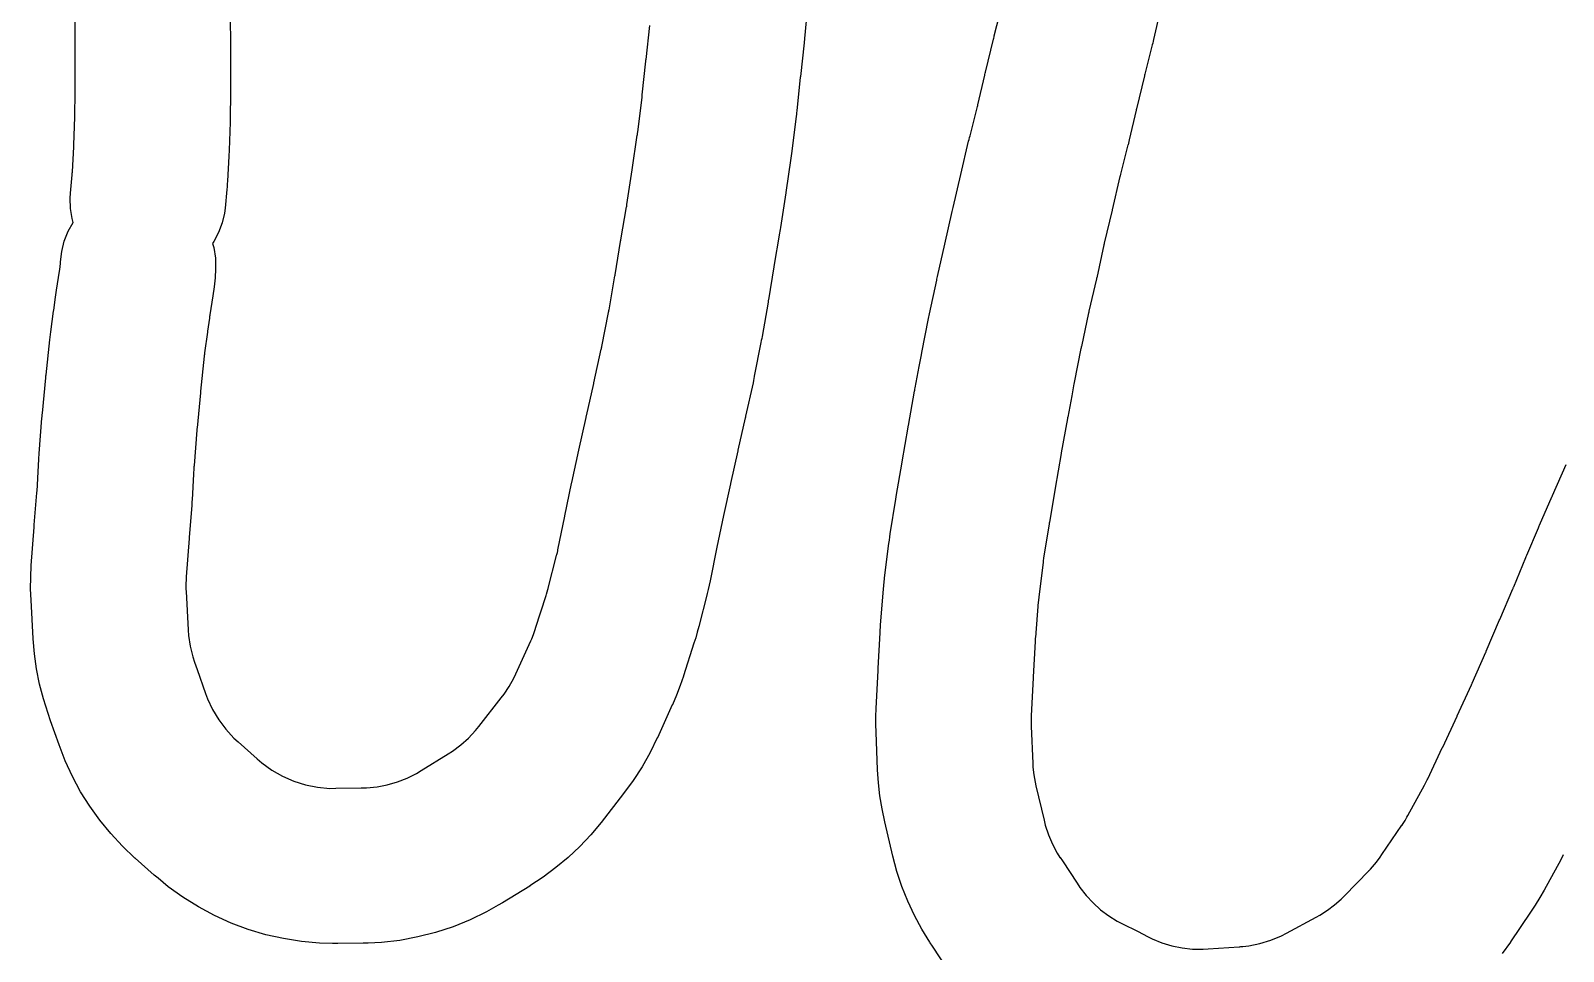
# Model space of a CAD drawing. Header units: inches. Extents: x 0.4 to 11.3, y -7.9 to -0.4.
# Drawn here: x 4.617 to 6.171, y -3.943 to -3.01 of the extents above; entities that cross this region are included whole.
import ezdxf

# ---------------------------------------------------------------- set-up
doc = ezdxf.new("R2010")
doc.units = ezdxf.units.IN
doc.header["$MEASUREMENT"] = 0
doc.layers.add('F.Cu', color=13, linetype='CONTINUOUS', true_color=0xc83434)

msp = doc.modelspace()

# ---------------------------------------------------------------- linework, layer by layer
at = {"layer": 'F.Cu', "linetype": 'CONTINUOUS'}
for p, q in [((5.4053, -2.9819), (5.4019, -3.0177)), ((4.6624, -3.029), (4.6622, -2.9933)), ((4.8196, -2.9922), (4.8199, -3.0279)), ((5.5942, -3.015), (5.6018, -2.9852)), ((5.7625, -2.9894), (5.7557, -3.019)), ((5.2411, -3.039), (5.2449, -3.0048)), ((4.6624, -3.0291), (4.6624, -3.029)), ((4.6624, -3.029), (4.6624, -3.029)), ((4.6624, -3.0293), (4.6624, -3.0291)), ((4.6624, -3.0295), (4.6624, -3.0293)), ((4.6624, -3.0296), (4.6624, -3.0295)), ((4.6624, -3.0637), (4.6624, -3.0296)), ((4.6624, -3.0296), (4.6624, -3.0296)), ((4.6624, -3.0296), (4.6624, -3.0296)), ((4.8199, -3.0279), (4.8199, -3.0279)), ((4.8199, -3.0279), (4.8199, -3.0285)), ((4.8199, -3.0285), (4.8199, -3.0291)), ((4.8199, -3.0291), (4.8199, -3.0297)), ((4.8199, -3.0297), (4.8199, -3.0297)), ((4.8199, -3.0297), (4.8199, -3.0638)), ((5.4014, -3.0223), (5.3976, -3.0565)), ((5.4016, -3.0208), (5.4014, -3.0223)), ((5.4017, -3.0193), (5.4016, -3.0208)), ((5.4019, -3.0178), (5.4017, -3.0193)), ((5.4019, -3.0177), (5.4019, -3.0178)), ((5.4019, -3.0178), (5.4019, -3.0178)), ((5.5852, -3.0521), (5.5934, -3.0185)), ((5.5934, -3.0185), (5.5936, -3.0174)), ((5.5934, -3.0185), (5.5934, -3.0185)), ((5.5936, -3.0174), (5.5939, -3.0162)), ((5.5939, -3.0162), (5.5942, -3.015)), ((5.5942, -3.015), (5.5942, -3.015)), ((5.7544, -3.0242), (5.7468, -3.054)), ((5.7549, -3.0224), (5.7544, -3.0241)), ((5.7544, -3.0241), (5.7544, -3.0242)), ((5.7553, -3.0207), (5.7549, -3.0224)), ((5.7557, -3.019), (5.7553, -3.0207)), ((5.7557, -3.019), (5.7557, -3.019)), ((5.2373, -3.0751), (5.2409, -3.0407)), ((5.2409, -3.0401), (5.241, -3.0396)), ((5.2409, -3.0407), (5.2409, -3.0401)), ((5.2409, -3.0407), (5.2409, -3.0407)), ((5.2409, -3.0407), (5.2409, -3.0407)), ((5.241, -3.0396), (5.2411, -3.0391)), ((5.2411, -3.0391), (5.2411, -3.039)), ((5.2411, -3.039), (5.2411, -3.039)), ((5.3975, -3.057), (5.394, -3.0913)), ((5.3976, -3.0566), (5.3975, -3.0568)), ((5.3975, -3.0568), (5.3975, -3.0569)), ((5.3975, -3.0569), (5.3975, -3.057)), ((5.3975, -3.057), (5.3975, -3.057)), ((5.3976, -3.0565), (5.3976, -3.0565)), ((5.3976, -3.0565), (5.3976, -3.0566)), ((5.5776, -3.0851), (5.5845, -3.0551)), ((5.5845, -3.0551), (5.5847, -3.0542)), ((5.5845, -3.0551), (5.5845, -3.0551)), ((5.5847, -3.0542), (5.585, -3.0531)), ((5.585, -3.0531), (5.5852, -3.0521)), ((5.5852, -3.0521), (5.5852, -3.0521)), ((5.7464, -3.0556), (5.7383, -3.0892)), ((5.7465, -3.0553), (5.7464, -3.0555)), ((5.7464, -3.0555), (5.7464, -3.0555)), ((5.7464, -3.0555), (5.7464, -3.0556)), ((5.7466, -3.0547), (5.7465, -3.0553)), ((5.7467, -3.0542), (5.7466, -3.0547)), ((5.7468, -3.054), (5.7467, -3.0542)), ((5.7468, -3.054), (5.7468, -3.054)), ((4.6621, -3.0959), (4.6623, -3.0728)), ((4.6623, -3.0725), (4.6624, -3.0645)), ((4.6623, -3.0727), (4.6623, -3.0725)), ((4.6623, -3.0728), (4.6623, -3.0727)), ((4.6624, -3.0638), (4.6624, -3.0637)), ((4.6624, -3.0639), (4.6624, -3.0638)), ((4.6624, -3.0641), (4.6624, -3.0639)), ((4.6624, -3.0644), (4.6624, -3.0641)), ((4.6624, -3.0645), (4.6624, -3.0644)), ((4.6624, -3.0645), (4.6624, -3.0645)), ((4.8198, -3.0744), (4.8196, -3.0975)), ((4.8199, -3.0662), (4.8198, -3.0742)), ((4.8198, -3.0742), (4.8198, -3.0743)), ((4.8198, -3.0743), (4.8198, -3.0744)), ((4.8199, -3.0638), (4.8199, -3.0638)), ((4.8199, -3.0638), (4.8199, -3.0646)), ((4.8199, -3.0646), (4.8199, -3.0654)), ((4.8199, -3.0654), (4.8199, -3.0662)), ((4.8199, -3.0662), (4.8199, -3.0662)), ((5.2371, -3.077), (5.2372, -3.0762)), ((5.2372, -3.0762), (5.2373, -3.0755)), ((5.2373, -3.0755), (5.2373, -3.0751)), ((5.2373, -3.0751), (5.2373, -3.0751)), ((5.2327, -3.1128), (5.2371, -3.0774)), ((5.2371, -3.0774), (5.2371, -3.077)), ((5.2371, -3.0774), (5.2371, -3.0774)), ((5.394, -3.0913), (5.3938, -3.0931)), ((5.394, -3.0913), (5.394, -3.0913)), ((5.5696, -3.1164), (5.5772, -3.0868)), ((5.5772, -3.0866), (5.5774, -3.086)), ((5.5772, -3.0868), (5.5772, -3.0866)), ((5.5772, -3.0868), (5.5772, -3.0868)), ((5.5774, -3.086), (5.5775, -3.0854)), ((5.5775, -3.0854), (5.5776, -3.0851)), ((5.5776, -3.0851), (5.5776, -3.0851)), ((5.7379, -3.0906), (5.731, -3.1206)), ((5.738, -3.0903), (5.7379, -3.0905)), ((5.7379, -3.0905), (5.7379, -3.0906)), ((5.7379, -3.0906), (5.7379, -3.0906)), ((5.7381, -3.0899), (5.738, -3.0903)), ((5.7382, -3.0894), (5.7381, -3.0899)), ((5.7383, -3.0892), (5.7382, -3.0894)), ((5.7383, -3.0892), (5.7383, -3.0892)), ((4.6611, -3.1257), (4.662, -3.0976)), ((4.662, -3.0976), (4.6621, -3.0973)), ((4.662, -3.0976), (4.662, -3.0976)), ((4.662, -3.0976), (4.662, -3.0976)), ((4.6621, -3.0962), (4.6621, -3.0959)), ((4.6621, -3.0959), (4.6621, -3.0959)), ((4.6621, -3.0967), (4.6621, -3.0962)), ((4.6621, -3.0973), (4.6621, -3.0967)), ((4.8194, -3.1028), (4.8185, -3.1309)), ((4.8195, -3.101), (4.8194, -3.1028)), ((4.8196, -3.0975), (4.8195, -3.0993)), ((4.8195, -3.0993), (4.8195, -3.101)), ((4.8196, -3.0975), (4.8196, -3.0975)), ((5.3934, -3.0966), (5.389, -3.132)), ((5.3936, -3.0948), (5.3934, -3.0966)), ((5.3934, -3.0966), (5.3934, -3.0966)), ((5.3938, -3.0931), (5.3936, -3.0948)), ((5.2271, -3.1509), (5.2323, -3.116)), ((5.2323, -3.1159), (5.2324, -3.1154)), ((5.2323, -3.116), (5.2323, -3.1159)), ((5.2323, -3.1159), (5.2323, -3.1159)), ((5.2324, -3.1154), (5.2325, -3.1143)), ((5.2325, -3.1143), (5.2326, -3.1133)), ((5.2326, -3.1133), (5.2327, -3.1128)), ((5.2327, -3.1128), (5.2327, -3.1128)), ((5.5604, -3.1557), (5.5682, -3.122)), ((5.5682, -3.122), (5.5687, -3.1201)), ((5.5682, -3.122), (5.5682, -3.122)), ((5.5687, -3.1201), (5.5691, -3.1183)), ((5.5691, -3.1183), (5.5696, -3.1164)), ((5.5696, -3.1164), (5.5696, -3.1164)), ((5.7306, -3.1224), (5.7302, -3.1241)), ((5.731, -3.1207), (5.7306, -3.1224)), ((5.731, -3.1206), (5.731, -3.1207)), ((5.731, -3.1207), (5.731, -3.1207)), ((4.6595, -3.153), (4.661, -3.1278)), ((4.661, -3.1274), (4.6611, -3.1267)), ((4.661, -3.1278), (4.661, -3.1274)), ((4.661, -3.1278), (4.661, -3.1278)), ((4.6611, -3.126), (4.6611, -3.1257)), ((4.6611, -3.1257), (4.6611, -3.1257)), ((4.6611, -3.1267), (4.6611, -3.126)), ((4.8182, -3.1371), (4.8167, -3.1624)), ((4.8183, -3.135), (4.8182, -3.1371)), ((4.8182, -3.1371), (4.8182, -3.1371)), ((4.8184, -3.133), (4.8183, -3.135)), ((4.8185, -3.1309), (4.8184, -3.133)), ((4.8185, -3.1309), (4.8185, -3.1309)), ((4.8185, -3.1309), (4.8185, -3.1309)), ((5.3884, -3.1369), (5.388, -3.1392)), ((5.3887, -3.1345), (5.3884, -3.1369)), ((5.389, -3.132), (5.3887, -3.1345)), ((5.389, -3.132), (5.389, -3.132)), ((5.7297, -3.1257), (5.7222, -3.1554)), ((5.7298, -3.1257), (5.7297, -3.1257)), ((5.7302, -3.1241), (5.7298, -3.1257)), ((4.6594, -3.1545), (4.6595, -3.1535)), ((4.6595, -3.1531), (4.6595, -3.153)), ((4.6595, -3.1535), (4.6595, -3.1531)), ((5.2218, -3.186), (5.227, -3.1509)), ((5.227, -3.1509), (5.227, -3.1509)), ((5.227, -3.1509), (5.2271, -3.1509)), ((5.388, -3.1393), (5.3828, -3.1741)), ((5.388, -3.1392), (5.388, -3.1392)), ((5.388, -3.1392), (5.388, -3.1393)), ((5.388, -3.1393), (5.388, -3.1393)), ((5.388, -3.1393), (5.388, -3.1393)), ((4.6575, -3.1746), (4.6593, -3.1559)), ((4.6593, -3.1554), (4.6594, -3.1545)), ((4.6593, -3.1559), (4.6593, -3.1554)), ((4.6593, -3.1559), (4.6593, -3.1559)), ((4.8163, -3.1681), (4.8161, -3.1709)), ((4.8165, -3.1652), (4.8163, -3.1681)), ((4.8167, -3.1624), (4.8165, -3.1652)), ((4.8167, -3.1624), (4.8167, -3.1624)), ((5.5524, -3.1893), (5.5603, -3.1558)), ((5.5603, -3.1558), (5.5604, -3.1557)), ((5.5604, -3.1557), (5.5604, -3.1557)), ((5.7216, -3.1579), (5.7137, -3.1915)), ((5.7217, -3.1575), (5.7216, -3.1579)), ((5.7216, -3.1579), (5.7216, -3.1579)), ((5.7219, -3.1567), (5.7217, -3.1575)), ((5.7221, -3.1559), (5.7219, -3.1567)), ((5.7222, -3.1555), (5.7221, -3.1559)), ((5.7222, -3.1554), (5.7222, -3.1554)), ((5.7222, -3.1554), (5.7222, -3.1555)), ((4.6572, -3.1798), (4.6575, -3.1746)), ((4.6575, -3.1901), (4.6572, -3.1798)), ((4.8161, -3.1709), (4.8143, -3.1897)), ((4.8161, -3.1709), (4.8161, -3.1709)), ((5.3828, -3.1742), (5.3775, -3.2093)), ((5.3828, -3.1741), (5.3828, -3.1742)), ((5.3828, -3.1742), (5.3828, -3.1742)), ((4.6592, -3.2002), (4.6575, -3.1901)), ((4.6605, -3.2044), (4.6592, -3.2002)), ((4.8136, -3.1948), (4.8113, -3.2048)), ((4.8143, -3.1897), (4.8136, -3.1948)), ((5.2156, -3.2221), (5.2214, -3.1886)), ((5.2214, -3.1886), (5.2215, -3.1882)), ((5.2214, -3.1886), (5.2214, -3.1886)), ((5.2215, -3.1882), (5.2216, -3.1873)), ((5.2216, -3.1873), (5.2217, -3.1864)), ((5.2217, -3.1864), (5.2218, -3.186)), ((5.2218, -3.186), (5.2218, -3.186)), ((5.5442, -3.2262), (5.5516, -3.1931)), ((5.5516, -3.1931), (5.5519, -3.1918)), ((5.5516, -3.1931), (5.5516, -3.1931)), ((5.5519, -3.1918), (5.5522, -3.1905)), ((5.5522, -3.1905), (5.5524, -3.1893)), ((5.5524, -3.1893), (5.5524, -3.1893)), ((5.7136, -3.1919), (5.7057, -3.2254)), ((5.7137, -3.1917), (5.7136, -3.1919)), ((5.7137, -3.1915), (5.7137, -3.1917)), ((4.6513, -3.2233), (4.6553, -3.2133)), ((4.6553, -3.2133), (4.6605, -3.2044)), ((4.8077, -3.2145), (4.8029, -3.2236)), ((4.8113, -3.2048), (4.8077, -3.2145)), ((5.3766, -3.2153), (5.3708, -3.2489)), ((5.3769, -3.2133), (5.3766, -3.2153)), ((5.3766, -3.2153), (5.3766, -3.2153)), ((5.3772, -3.2113), (5.3769, -3.2133)), ((5.3775, -3.2093), (5.3772, -3.2113)), ((5.3775, -3.2093), (5.3775, -3.2093)), ((4.6487, -3.2337), (4.6513, -3.2233)), ((4.8029, -3.2236), (4.8015, -3.2255)), ((4.8015, -3.2255), (4.8028, -3.2298)), ((4.8028, -3.2298), (4.8045, -3.2404)), ((5.2098, -3.2573), (5.2153, -3.2237)), ((5.2153, -3.2236), (5.2154, -3.2231)), ((5.2153, -3.2237), (5.2153, -3.2236)), ((5.2153, -3.2236), (5.2153, -3.2236)), ((5.2154, -3.2231), (5.2155, -3.2227)), ((5.2155, -3.2227), (5.2156, -3.2222)), ((5.2156, -3.2222), (5.2156, -3.2221)), ((5.2156, -3.2222), (5.2156, -3.2222)), ((5.5367, -3.2592), (5.5442, -3.2265)), ((5.5442, -3.2263), (5.5442, -3.2262)), ((5.5442, -3.2264), (5.5442, -3.2263)), ((5.5442, -3.2265), (5.5442, -3.2264)), ((5.5442, -3.2265), (5.5442, -3.2265)), ((5.5442, -3.2265), (5.5442, -3.2265)), ((5.7053, -3.2271), (5.698, -3.2603)), ((5.7054, -3.2268), (5.7053, -3.2271)), ((5.7053, -3.2271), (5.7053, -3.2271)), ((5.7053, -3.2271), (5.7053, -3.2271)), ((5.7055, -3.2263), (5.7054, -3.2268)), ((5.7057, -3.2257), (5.7055, -3.2263)), ((5.7057, -3.2254), (5.7057, -3.2254)), ((5.7057, -3.2254), (5.7057, -3.2255)), ((5.7057, -3.2255), (5.7057, -3.2257)), ((4.6472, -3.249), (4.6474, -3.2459)), ((4.6474, -3.2459), (4.6475, -3.2444)), ((4.6475, -3.2444), (4.6487, -3.2337)), ((4.8045, -3.2404), (4.8048, -3.2512)), ((4.6434, -3.273), (4.6465, -3.2537)), ((4.6465, -3.2536), (4.6468, -3.2521)), ((4.6465, -3.2537), (4.6465, -3.2536)), ((4.6465, -3.2536), (4.6465, -3.2536)), ((4.6468, -3.2521), (4.6472, -3.249)), ((4.8042, -3.2604), (4.8033, -3.2696)), ((4.8048, -3.2512), (4.8042, -3.2604)), ((5.2036, -3.2929), (5.2096, -3.2584)), ((5.2096, -3.2583), (5.2097, -3.2582)), ((5.2096, -3.2584), (5.2096, -3.2583)), ((5.2097, -3.2578), (5.2098, -3.2575)), ((5.2097, -3.2582), (5.2097, -3.2578)), ((5.2098, -3.2575), (5.2098, -3.2573)), ((5.2098, -3.2573), (5.2098, -3.2573)), ((5.3707, -3.2493), (5.3652, -3.2828)), ((5.3708, -3.249), (5.3707, -3.2492)), ((5.3707, -3.2492), (5.3707, -3.2493)), ((5.3707, -3.2493), (5.3707, -3.2493)), ((5.3708, -3.2489), (5.3708, -3.2489)), ((5.3708, -3.2489), (5.3708, -3.249)), ((5.5285, -3.2971), (5.5359, -3.2629)), ((5.5359, -3.2629), (5.5361, -3.2617)), ((5.5359, -3.2629), (5.5359, -3.2629)), ((5.5361, -3.2617), (5.5364, -3.2604)), ((5.5364, -3.2604), (5.5367, -3.2592)), ((5.5367, -3.2592), (5.5367, -3.2592)), ((5.6977, -3.2616), (5.6902, -3.2943)), ((5.6978, -3.2613), (5.6977, -3.2616)), ((5.6977, -3.2616), (5.6977, -3.2616)), ((5.6979, -3.2609), (5.6978, -3.2613)), ((5.698, -3.2605), (5.6979, -3.2609)), ((5.698, -3.2603), (5.698, -3.2604)), ((5.698, -3.2604), (5.698, -3.2605)), ((4.6424, -3.28), (4.6427, -3.2777)), ((4.6427, -3.2777), (4.6431, -3.2753)), ((4.6431, -3.2753), (4.6434, -3.273)), ((4.6434, -3.273), (4.6434, -3.273)), ((4.8033, -3.2696), (4.802, -3.2786)), ((4.802, -3.2786), (4.802, -3.2787)), ((4.6404, -3.2942), (4.6405, -3.2941)), ((4.6404, -3.2942), (4.6404, -3.2942)), ((4.6405, -3.294), (4.6406, -3.2933)), ((4.6405, -3.2941), (4.6405, -3.294)), ((4.6405, -3.2941), (4.6405, -3.2941)), ((4.6405, -3.2941), (4.6405, -3.2941)), ((4.6406, -3.2933), (4.6424, -3.2801)), ((4.6406, -3.2933), (4.6406, -3.2933)), ((4.6424, -3.2801), (4.6424, -3.28)), ((4.6424, -3.28), (4.6424, -3.28)), ((4.6424, -3.2801), (4.6424, -3.2801)), ((4.6424, -3.2801), (4.6424, -3.2801)), ((4.802, -3.2787), (4.7989, -3.2981)), ((5.2034, -3.2944), (5.2035, -3.2934)), ((5.2035, -3.2934), (5.2036, -3.293)), ((5.2036, -3.293), (5.2036, -3.2929)), ((5.2036, -3.293), (5.2036, -3.293)), ((5.3648, -3.2853), (5.3588, -3.3198)), ((5.3649, -3.2845), (5.3648, -3.2853)), ((5.3648, -3.2853), (5.3648, -3.2853)), ((5.3651, -3.2836), (5.3649, -3.2845)), ((5.3652, -3.2828), (5.3651, -3.2836)), ((5.3652, -3.2828), (5.3652, -3.2828)), ((4.6376, -3.3151), (4.6404, -3.2943)), ((4.6404, -3.2943), (4.6404, -3.2942)), ((4.6404, -3.2943), (4.6404, -3.2943)), ((4.6404, -3.2943), (4.6404, -3.2943)), ((4.7984, -3.3013), (4.7966, -3.3146)), ((4.7985, -3.3007), (4.7984, -3.3012)), ((4.7984, -3.3012), (4.7984, -3.3012)), ((4.7984, -3.3012), (4.7984, -3.3013)), ((4.7986, -3.2997), (4.7985, -3.3007)), ((4.7988, -3.2987), (4.7986, -3.2997)), ((4.7989, -3.2981), (4.7988, -3.2987)), ((4.7989, -3.2981), (4.7989, -3.2981)), ((4.7989, -3.2981), (4.7989, -3.2981)), ((5.1964, -3.33), (5.2031, -3.2957)), ((5.2031, -3.2957), (5.2032, -3.2953)), ((5.2031, -3.2957), (5.2031, -3.2957)), ((5.2032, -3.2953), (5.2034, -3.2944)), ((5.5208, -3.3361), (5.5276, -3.3016)), ((5.5276, -3.3016), (5.5279, -3.3001)), ((5.5276, -3.3016), (5.5276, -3.3016)), ((5.5279, -3.3001), (5.5282, -3.2986)), ((5.5282, -3.2986), (5.5285, -3.2971)), ((5.5285, -3.2971), (5.5285, -3.2971)), ((5.6898, -3.296), (5.6825, -3.3302)), ((5.6899, -3.2957), (5.6898, -3.296)), ((5.6898, -3.296), (5.6898, -3.296)), ((5.69, -3.2952), (5.6899, -3.2957)), ((5.6901, -3.2947), (5.69, -3.2952)), ((5.6902, -3.2944), (5.6901, -3.2947)), ((5.6902, -3.2943), (5.6902, -3.2944)), ((5.6902, -3.2944), (5.6902, -3.2944)), ((4.6328, -3.3588), (4.6366, -3.3233)), ((4.6366, -3.3232), (4.6369, -3.3206)), ((4.6366, -3.3233), (4.6366, -3.3232)), ((4.6369, -3.3206), (4.6372, -3.3178)), ((4.6372, -3.3178), (4.6376, -3.3151)), ((4.6376, -3.3151), (4.6376, -3.3151)), ((4.7965, -3.3156), (4.7936, -3.3364)), ((4.7966, -3.3146), (4.7965, -3.3153)), ((4.7965, -3.3153), (4.7965, -3.3153)), ((4.7965, -3.3153), (4.7965, -3.3154)), ((4.7965, -3.3154), (4.7965, -3.3155)), ((4.7965, -3.3155), (4.7965, -3.3156)), ((4.7965, -3.3156), (4.7965, -3.3156)), ((4.7966, -3.3146), (4.7966, -3.3146)), ((4.7966, -3.3146), (4.7966, -3.3146)), ((5.358, -3.324), (5.3576, -3.3261)), ((5.3584, -3.3219), (5.358, -3.324)), ((5.3588, -3.3198), (5.3584, -3.3219)), ((5.3588, -3.3198), (5.3588, -3.3198)), ((4.7932, -3.3399), (4.7894, -3.3755)), ((4.7933, -3.3393), (4.7932, -3.3399)), ((4.7932, -3.3399), (4.7932, -3.3399)), ((4.7932, -3.3399), (4.7932, -3.3399)), ((4.7934, -3.3381), (4.7933, -3.3393)), ((4.7936, -3.3369), (4.7934, -3.3381)), ((4.7936, -3.3364), (4.7936, -3.3364)), ((4.7936, -3.3364), (4.7936, -3.3369)), ((5.1883, -3.3668), (5.1958, -3.3329)), ((5.1958, -3.3328), (5.1959, -3.3324)), ((5.1958, -3.3329), (5.1958, -3.3328)), ((5.1959, -3.3324), (5.1961, -3.3315)), ((5.1961, -3.3315), (5.1963, -3.3305)), ((5.1963, -3.3305), (5.1964, -3.3301)), ((5.1964, -3.3301), (5.1964, -3.33)), ((5.1964, -3.33), (5.1964, -3.33)), ((5.3576, -3.3261), (5.3509, -3.3603)), ((5.3576, -3.3261), (5.3576, -3.3261)), ((5.518, -3.3504), (5.5203, -3.3384)), ((5.5203, -3.3384), (5.5203, -3.3384)), ((5.5203, -3.3384), (5.5204, -3.3384)), ((5.5204, -3.3384), (5.5205, -3.3374)), ((5.5205, -3.3374), (5.5206, -3.337)), ((5.5205, -3.3374), (5.5205, -3.3374)), ((5.5206, -3.337), (5.5207, -3.3365)), ((5.5207, -3.3365), (5.5208, -3.3361)), ((5.5208, -3.3361), (5.5208, -3.3361)), ((5.5208, -3.3361), (5.5208, -3.3361)), ((5.6821, -3.3321), (5.6753, -3.3666)), ((5.6822, -3.3318), (5.6821, -3.3321)), ((5.6821, -3.3321), (5.6821, -3.3321)), ((5.6823, -3.3312), (5.6822, -3.3318)), ((5.6824, -3.3305), (5.6823, -3.3312)), ((5.6825, -3.3302), (5.6824, -3.3305)), ((5.6825, -3.3302), (5.6825, -3.3302)), ((5.5139, -3.372), (5.518, -3.3504)), ((4.6291, -3.3977), (4.6325, -3.362)), ((4.6325, -3.362), (4.6326, -3.361)), ((4.6325, -3.362), (4.6325, -3.362)), ((4.6326, -3.361), (4.6327, -3.3599)), ((4.6327, -3.3599), (4.6328, -3.3589)), ((4.6328, -3.3589), (4.6328, -3.3588)), ((5.1806, -3.4005), (5.1881, -3.3676)), ((5.1881, -3.3675), (5.1882, -3.3674)), ((5.1881, -3.3676), (5.1881, -3.3675)), ((5.1881, -3.3676), (5.1881, -3.3676)), ((5.1881, -3.3676), (5.1881, -3.3676)), ((5.1882, -3.367), (5.1883, -3.3669)), ((5.1882, -3.3671), (5.1882, -3.367)), ((5.1882, -3.3673), (5.1882, -3.3671)), ((5.1882, -3.3674), (5.1882, -3.3673)), ((5.1882, -3.3673), (5.1882, -3.3673)), ((5.1882, -3.3673), (5.1882, -3.3673)), ((5.1882, -3.3673), (5.1882, -3.3673)), ((5.1883, -3.3669), (5.1883, -3.3668)), ((5.1883, -3.3669), (5.1883, -3.3669)), ((5.3496, -3.3668), (5.3421, -3.4007)), ((5.35, -3.3647), (5.3496, -3.3668)), ((5.3496, -3.3668), (5.3496, -3.3668)), ((5.3505, -3.3625), (5.35, -3.3647)), ((5.3509, -3.3604), (5.3505, -3.3625)), ((5.3509, -3.3603), (5.3509, -3.3603)), ((5.3509, -3.3603), (5.3509, -3.3603)), ((5.3509, -3.3603), (5.3509, -3.3604)), ((5.3509, -3.3604), (5.3509, -3.3604)), ((5.675, -3.368), (5.6727, -3.38)), ((5.6752, -3.3671), (5.675, -3.368)), ((5.6753, -3.3666), (5.6752, -3.3668)), ((5.6752, -3.3668), (5.6752, -3.3669)), ((5.6752, -3.3669), (5.6752, -3.367)), ((5.6752, -3.367), (5.6752, -3.367)), ((5.6752, -3.367), (5.6752, -3.3671)), ((5.6753, -3.3666), (5.6753, -3.3666)), ((5.6753, -3.3666), (5.6753, -3.3666)), ((4.7893, -3.3769), (4.7859, -3.4126)), ((4.7894, -3.3757), (4.7893, -3.3762)), ((4.7893, -3.3762), (4.7893, -3.3766)), ((4.7893, -3.3766), (4.7893, -3.3769)), ((4.7893, -3.3769), (4.7893, -3.3769)), ((4.7893, -3.3769), (4.7893, -3.3769)), ((4.7894, -3.3755), (4.7894, -3.3755)), ((4.7894, -3.3755), (4.7894, -3.3757)), ((5.5071, -3.4102), (5.5133, -3.3755)), ((5.5133, -3.3755), (5.5135, -3.3743)), ((5.5133, -3.3755), (5.5133, -3.3755)), ((5.5135, -3.3743), (5.5137, -3.3732)), ((5.5137, -3.3732), (5.5139, -3.3721)), ((5.5139, -3.3721), (5.5139, -3.372)), ((5.6727, -3.38), (5.6686, -3.4016)), ((5.6727, -3.38), (5.6727, -3.38)), ((5.6727, -3.38), (5.6727, -3.38)), ((4.6259, -3.4384), (4.6287, -3.4026)), ((4.6287, -3.4026), (4.6288, -3.401)), ((4.6287, -3.4026), (4.6287, -3.4026)), ((4.6288, -3.401), (4.629, -3.3993)), ((4.629, -3.3993), (4.6291, -3.3977)), ((4.6291, -3.3977), (4.6291, -3.3977)), ((5.173, -3.4353), (5.1803, -3.4021)), ((5.1803, -3.4021), (5.1804, -3.4015)), ((5.1803, -3.4021), (5.1803, -3.4021)), ((5.1803, -3.4021), (5.1803, -3.4021)), ((5.1804, -3.4015), (5.1805, -3.401)), ((5.1805, -3.401), (5.1806, -3.4005)), ((5.1806, -3.4005), (5.1806, -3.4005)), ((5.1806, -3.4005), (5.1806, -3.4005)), ((5.3417, -3.4024), (5.3342, -3.4353)), ((5.3418, -3.402), (5.3417, -3.4022)), ((5.3417, -3.4022), (5.3417, -3.4024)), ((5.3417, -3.4024), (5.3417, -3.4024)), ((5.3419, -3.4014), (5.3418, -3.4018)), ((5.3418, -3.4018), (5.3418, -3.4018)), ((5.3418, -3.4018), (5.3418, -3.402)), ((5.342, -3.4011), (5.3419, -3.4014)), ((5.3421, -3.4007), (5.342, -3.4011)), ((5.3421, -3.4007), (5.3421, -3.4007)), ((5.6684, -3.4024), (5.6683, -3.403)), ((5.6683, -3.403), (5.6683, -3.4032)), ((5.6685, -3.4019), (5.6684, -3.4024)), ((5.6686, -3.4017), (5.6685, -3.4019)), ((5.6686, -3.4016), (5.6686, -3.4017)), ((5.6686, -3.4017), (5.6686, -3.4017)), ((4.7857, -3.4149), (4.7829, -3.4506)), ((4.7858, -3.4137), (4.7857, -3.4144)), ((4.7857, -3.4144), (4.7857, -3.4148)), ((4.7857, -3.4148), (4.7857, -3.4148)), ((4.7857, -3.4148), (4.7857, -3.4149)), ((4.7859, -3.413), (4.7858, -3.4137)), ((4.7859, -3.4126), (4.7859, -3.4126)), ((4.7859, -3.4126), (4.7859, -3.4126)), ((4.7859, -3.4126), (4.7859, -3.413)), ((5.5007, -3.447), (5.5068, -3.4118)), ((5.5068, -3.4118), (5.5069, -3.4113)), ((5.5068, -3.4118), (5.5068, -3.4118)), ((5.5069, -3.4113), (5.507, -3.4107)), ((5.507, -3.4107), (5.5071, -3.4102)), ((5.5071, -3.4102), (5.5071, -3.4102)), ((5.6683, -3.4032), (5.6621, -3.4379)), ((5.6683, -3.4032), (5.6683, -3.4032)), ((4.6251, -3.4506), (4.6255, -3.4444)), ((4.6255, -3.4444), (4.6256, -3.4424)), ((4.6255, -3.4444), (4.6255, -3.4444)), ((4.6256, -3.4424), (4.6258, -3.4404)), ((4.6258, -3.4404), (4.6259, -3.4384)), ((4.6259, -3.4384), (4.6259, -3.4384)), ((5.1658, -3.468), (5.173, -3.4353)), ((5.3341, -3.4358), (5.3268, -3.4691)), ((5.3342, -3.4356), (5.3341, -3.4357)), ((5.3341, -3.4357), (5.3341, -3.4358)), ((5.3341, -3.4358), (5.3341, -3.4358)), ((5.3342, -3.4353), (5.3342, -3.4353)), ((5.3342, -3.4353), (5.3342, -3.4354)), ((5.3342, -3.4354), (5.3342, -3.4356)), ((5.4948, -3.482), (5.5007, -3.4472)), ((5.5007, -3.4471), (5.5007, -3.447)), ((5.5007, -3.4472), (5.5007, -3.4471)), ((5.662, -3.4386), (5.6559, -3.4737)), ((5.6621, -3.438), (5.662, -3.4382)), ((5.662, -3.4382), (5.662, -3.4385)), ((5.662, -3.4385), (5.662, -3.4386)), ((5.662, -3.4386), (5.662, -3.4386)), ((5.6621, -3.4379), (5.6621, -3.4379)), ((5.6621, -3.4379), (5.6621, -3.4379)), ((5.6621, -3.4379), (5.6621, -3.438)), ((4.6237, -3.4766), (4.6251, -3.4506)), ((4.7824, -3.4595), (4.7809, -3.4855)), ((4.7827, -3.4534), (4.7824, -3.4595)), ((4.7824, -3.4595), (4.7824, -3.4595)), ((4.7824, -3.4595), (4.7824, -3.4595)), ((4.7828, -3.4529), (4.7827, -3.4533)), ((4.7827, -3.4533), (4.7827, -3.4533)), ((4.7827, -3.4533), (4.7827, -3.4534)), ((4.7829, -3.4511), (4.7828, -3.452)), ((4.7828, -3.452), (4.7828, -3.4529)), ((4.7829, -3.4506), (4.7829, -3.4506)), ((4.7829, -3.4506), (4.7829, -3.4507)), ((4.7829, -3.4507), (4.7829, -3.4511)), ((6.1601, -3.4812), (6.1739, -3.4497)), ((4.6209, -3.511), (4.6235, -3.4783)), ((4.6235, -3.4783), (4.6236, -3.478)), ((4.6235, -3.4783), (4.6235, -3.4783)), ((4.6236, -3.4774), (4.6237, -3.4768)), ((4.6236, -3.478), (4.6236, -3.4774)), ((4.6237, -3.4768), (4.6237, -3.4766)), ((4.6237, -3.4766), (4.6237, -3.4766)), ((5.1588, -3.5018), (5.1655, -3.4691)), ((5.1655, -3.4691), (5.1657, -3.4685)), ((5.1657, -3.4685), (5.1658, -3.468)), ((5.3268, -3.4693), (5.3196, -3.5015)), ((5.3268, -3.4691), (5.3268, -3.4692)), ((5.3268, -3.4692), (5.3268, -3.4693)), ((5.6559, -3.4737), (5.65, -3.5084)), ((4.7805, -3.491), (4.7779, -3.5236)), ((4.7807, -3.4891), (4.7805, -3.4909)), ((4.7805, -3.4909), (4.7805, -3.4909)), ((4.7805, -3.4909), (4.7805, -3.491)), ((4.7808, -3.4873), (4.7807, -3.4891)), ((4.7809, -3.4855), (4.7808, -3.4873)), ((4.7809, -3.4855), (4.7809, -3.4855)), ((4.7809, -3.4855), (4.7809, -3.4855)), ((5.4887, -3.52), (5.4943, -3.485)), ((5.4943, -3.485), (5.4944, -3.484)), ((5.4943, -3.485), (5.4943, -3.485)), ((5.4944, -3.484), (5.4946, -3.483)), ((5.4946, -3.483), (5.4948, -3.482)), ((5.4948, -3.482), (5.4948, -3.482)), ((6.147, -3.5111), (6.1599, -3.4818)), ((6.1599, -3.4817), (6.16, -3.4815)), ((6.1599, -3.4818), (6.1599, -3.4817)), ((6.1599, -3.4818), (6.1599, -3.4818)), ((6.1599, -3.4818), (6.1599, -3.4818)), ((6.16, -3.4815), (6.1601, -3.4813)), ((6.1601, -3.4813), (6.1601, -3.4812)), ((6.1601, -3.4812), (6.1601, -3.4812)), ((4.6208, -3.5125), (4.6209, -3.5117)), ((4.6209, -3.5117), (4.6209, -3.511)), ((4.6209, -3.511), (4.6209, -3.511)), ((5.1518, -3.5361), (5.1587, -3.502)), ((5.1587, -3.502), (5.1588, -3.5019)), ((5.1588, -3.5019), (5.1588, -3.5018)), ((5.3196, -3.5015), (5.313, -3.5335)), ((5.6498, -3.5097), (5.6442, -3.5447)), ((5.6499, -3.509), (5.6498, -3.5095)), ((5.6498, -3.5095), (5.6498, -3.5097)), ((5.6498, -3.5097), (5.6498, -3.5097)), ((5.6498, -3.5097), (5.6498, -3.5097)), ((5.65, -3.5086), (5.6499, -3.509)), ((5.65, -3.5084), (5.65, -3.5084)), ((5.65, -3.5084), (5.65, -3.5086)), ((6.1466, -3.512), (6.147, -3.5111)), ((6.147, -3.5111), (6.147, -3.5111)), ((6.147, -3.5111), (6.147, -3.5111)), ((4.6179, -3.5521), (4.6207, -3.5133)), ((4.6207, -3.5133), (4.6208, -3.5125)), ((4.6207, -3.5133), (4.6207, -3.5133)), ((4.7778, -3.5247), (4.775, -3.5635)), ((4.7779, -3.5239), (4.7778, -3.5242)), ((4.7778, -3.5242), (4.7778, -3.5245)), ((4.7778, -3.5245), (4.7778, -3.5247)), ((4.7778, -3.5247), (4.7778, -3.5247)), ((4.7778, -3.5247), (4.7778, -3.5247)), ((4.7779, -3.5236), (4.7779, -3.5237)), ((4.7779, -3.5237), (4.7779, -3.5237)), ((4.7779, -3.5237), (4.7779, -3.5239)), ((5.4873, -3.5297), (5.4878, -3.5265)), ((5.4878, -3.5265), (5.4882, -3.5232)), ((5.4882, -3.5232), (5.4887, -3.52)), ((5.4887, -3.52), (5.4887, -3.52)), ((5.4887, -3.52), (5.4887, -3.52)), ((6.134, -3.5415), (6.1458, -3.5139)), ((6.1458, -3.5139), (6.1462, -3.5129)), ((6.1458, -3.5139), (6.1458, -3.5139)), ((6.1458, -3.5139), (6.1458, -3.5139)), ((6.1462, -3.5129), (6.1466, -3.512)), ((5.142, -3.5752), (5.1505, -3.5418)), ((5.1505, -3.5417), (5.1507, -3.5408)), ((5.1505, -3.5418), (5.1505, -3.5417)), ((5.1505, -3.5417), (5.1505, -3.5417)), ((5.1507, -3.5408), (5.1512, -3.5389)), ((5.1512, -3.5389), (5.1516, -3.5371)), ((5.1516, -3.5371), (5.1518, -3.5361)), ((5.1518, -3.5361), (5.1518, -3.5361)), ((5.313, -3.5335), (5.3061, -3.5676)), ((5.483, -3.5647), (5.4873, -3.5298)), ((5.4873, -3.5298), (5.4873, -3.5297)), ((5.4873, -3.5297), (5.4873, -3.5297)), ((5.4873, -3.5298), (5.4873, -3.5298)), ((5.4873, -3.5298), (5.4873, -3.5298)), ((6.1333, -3.5431), (6.1337, -3.5423)), ((6.1337, -3.5423), (6.134, -3.5415)), ((6.134, -3.5415), (6.134, -3.5415)), ((6.134, -3.5415), (6.134, -3.5415)), ((4.6173, -3.5639), (4.6179, -3.5521)), ((4.6179, -3.5521), (4.6179, -3.5521)), ((4.6179, -3.5521), (4.6179, -3.5521)), ((5.6437, -3.5489), (5.6394, -3.5839)), ((5.6439, -3.5468), (5.6437, -3.5482)), ((5.6437, -3.5482), (5.6437, -3.5489)), ((5.6437, -3.5489), (5.6437, -3.5489)), ((5.6437, -3.5489), (5.6437, -3.5489)), ((5.6441, -3.5454), (5.6439, -3.5468)), ((5.6442, -3.5447), (5.6441, -3.5454)), ((5.6442, -3.5447), (5.6442, -3.5447)), ((6.1208, -3.5737), (6.133, -3.544)), ((6.133, -3.5439), (6.1333, -3.5431)), ((6.133, -3.544), (6.133, -3.5439)), ((6.133, -3.544), (6.133, -3.544)), ((4.6172, -3.5756), (4.6173, -3.5639)), ((4.7748, -3.566), (4.7747, -3.571)), ((4.7747, -3.571), (4.7747, -3.576)), ((4.775, -3.5635), (4.7748, -3.566)), ((4.775, -3.5635), (4.775, -3.5635)), ((5.3052, -3.572), (5.3042, -3.5763)), ((5.3061, -3.5676), (5.3052, -3.572)), ((5.3061, -3.5676), (5.3061, -3.5676)), ((5.4819, -3.5762), (5.4822, -3.5723)), ((5.4822, -3.5723), (5.4826, -3.5685)), ((5.4826, -3.5685), (5.4829, -3.5657)), ((5.4829, -3.5656), (5.483, -3.5648)), ((5.4829, -3.5657), (5.4829, -3.5656)), ((5.4829, -3.5656), (5.4829, -3.5656)), ((5.4829, -3.5657), (5.4829, -3.5657)), ((5.483, -3.5648), (5.483, -3.5647)), ((6.1206, -3.5741), (6.1208, -3.5738)), ((6.1208, -3.5738), (6.1208, -3.5737)), ((6.1208, -3.5738), (6.1208, -3.5738)), ((4.6176, -3.5873), (4.6172, -3.5756)), ((4.6198, -3.6261), (4.6176, -3.5873)), ((4.6176, -3.5873), (4.6176, -3.5873)), ((4.7747, -3.576), (4.7749, -3.5785)), ((4.7749, -3.5785), (4.7749, -3.5786)), ((4.7749, -3.5786), (4.777, -3.6174)), ((5.1291, -3.6157), (5.1399, -3.5825)), ((5.1399, -3.5825), (5.1403, -3.5813)), ((5.1399, -3.5825), (5.1399, -3.5825)), ((5.1403, -3.5813), (5.141, -3.5789)), ((5.141, -3.5789), (5.1417, -3.5765)), ((5.1417, -3.5765), (5.142, -3.5753)), ((5.142, -3.5753), (5.142, -3.5752)), ((5.142, -3.5752), (5.142, -3.5752)), ((5.3031, -3.5807), (5.2946, -3.614)), ((5.3042, -3.5763), (5.3031, -3.5806)), ((5.3031, -3.5806), (5.3031, -3.5806)), ((5.3031, -3.5806), (5.3031, -3.5807)), ((5.3031, -3.5807), (5.3031, -3.5807)), ((5.3031, -3.5807), (5.3031, -3.5807)), ((5.4789, -3.6122), (5.4819, -3.5762)), ((5.4819, -3.5762), (5.4819, -3.5762)), ((5.6388, -3.589), (5.6359, -3.625)), ((5.6389, -3.5882), (5.6388, -3.589)), ((5.6388, -3.589), (5.6388, -3.589)), ((5.6391, -3.5865), (5.6389, -3.5882)), ((5.6392, -3.5849), (5.6391, -3.5865)), ((5.6393, -3.5841), (5.6392, -3.5849)), ((5.6394, -3.5839), (5.6393, -3.584)), ((5.6393, -3.584), (5.6393, -3.5841)), ((6.1066, -3.6068), (6.1199, -3.5757)), ((6.1199, -3.5757), (6.1199, -3.5757)), ((6.1199, -3.5757), (6.12, -3.5757)), ((6.12, -3.5757), (6.1201, -3.5754)), ((6.1201, -3.5754), (6.1204, -3.5747)), ((6.1204, -3.5747), (6.1206, -3.5741)), ((4.777, -3.6174), (4.777, -3.6174)), ((4.777, -3.6174), (4.777, -3.6175)), ((4.777, -3.6175), (4.7774, -3.623)), ((5.1269, -3.6222), (5.1284, -3.6179)), ((5.1284, -3.6179), (5.1291, -3.6158)), ((5.1291, -3.6158), (5.1291, -3.6157)), ((5.1291, -3.6158), (5.1291, -3.6158)), ((5.2931, -3.6196), (5.2915, -3.6253)), ((5.2946, -3.6141), (5.2931, -3.6196)), ((5.2946, -3.614), (5.2946, -3.614)), ((5.2946, -3.614), (5.2946, -3.614)), ((5.2946, -3.614), (5.2946, -3.614)), ((5.2946, -3.614), (5.2946, -3.6141)), ((5.4764, -3.6562), (5.4784, -3.6203)), ((5.4784, -3.6195), (5.4786, -3.6173)), ((5.4784, -3.6196), (5.4784, -3.6195)), ((5.4784, -3.62), (5.4784, -3.6196)), ((5.4784, -3.6202), (5.4784, -3.62)), ((5.4784, -3.6203), (5.4784, -3.6202)), ((5.4786, -3.6173), (5.4787, -3.6148)), ((5.4787, -3.6148), (5.4789, -3.6122)), ((5.4789, -3.6122), (5.4789, -3.6122)), ((6.093, -3.6388), (6.1064, -3.6073)), ((6.1064, -3.6073), (6.1065, -3.6071)), ((6.1064, -3.6073), (6.1064, -3.6073)), ((6.1064, -3.6073), (6.1064, -3.6073)), ((6.1065, -3.607), (6.1066, -3.6068)), ((6.1065, -3.6071), (6.1065, -3.607)), ((6.1066, -3.6068), (6.1066, -3.6068)), ((6.1066, -3.6068), (6.1066, -3.6068)), ((4.6198, -3.6265), (4.6198, -3.6261)), ((4.6211, -3.6416), (4.6198, -3.6265)), ((4.7774, -3.623), (4.779, -3.634)), ((4.779, -3.634), (4.7817, -3.6448)), ((5.1091, -3.662), (5.1243, -3.6284)), ((5.1243, -3.6284), (5.1252, -3.6263)), ((5.1243, -3.6284), (5.1243, -3.6284)), ((5.1243, -3.6284), (5.1243, -3.6284)), ((5.1252, -3.6263), (5.1269, -3.6222)), ((5.2897, -3.6308), (5.279, -3.664)), ((5.2897, -3.6308), (5.2897, -3.6308)), ((5.2915, -3.6253), (5.2897, -3.6308)), ((5.6356, -3.6291), (5.6336, -3.665)), ((5.6357, -3.6283), (5.6356, -3.6284)), ((5.6356, -3.6284), (5.6356, -3.6286)), ((5.6356, -3.6286), (5.6356, -3.629)), ((5.6356, -3.629), (5.6356, -3.6291)), ((5.6356, -3.6291), (5.6356, -3.6291)), ((5.6358, -3.6267), (5.6357, -3.6278)), ((5.6357, -3.6278), (5.6357, -3.6283)), ((5.6359, -3.625), (5.6358, -3.6256)), ((5.6358, -3.6256), (5.6358, -3.6267)), ((5.6359, -3.625), (5.6359, -3.625)), ((4.6233, -3.657), (4.6211, -3.6416)), ((4.7817, -3.6448), (4.7835, -3.6501)), ((4.7835, -3.6501), (4.7835, -3.6501)), ((4.7835, -3.6501), (4.7861, -3.6574)), ((6.0788, -3.6713), (6.0926, -3.6398)), ((6.0926, -3.6398), (6.0927, -3.6396)), ((6.0926, -3.6398), (6.0926, -3.6398)), ((6.0927, -3.6396), (6.0928, -3.6393)), ((6.0928, -3.6393), (6.093, -3.6389)), ((6.093, -3.6389), (6.093, -3.6388)), ((4.6263, -3.6723), (4.6233, -3.657)), ((4.7861, -3.6574), (4.7861, -3.6574)), ((4.7861, -3.6574), (4.7946, -3.6817)), ((5.1025, -3.6746), (5.1071, -3.6663)), ((5.1071, -3.6663), (5.1091, -3.662)), ((5.1091, -3.662), (5.1091, -3.662)), ((5.279, -3.6642), (5.2756, -3.6739)), ((5.279, -3.664), (5.279, -3.664)), ((5.279, -3.664), (5.279, -3.664)), ((5.279, -3.664), (5.279, -3.6641)), ((5.279, -3.6641), (5.279, -3.6642)), ((5.4744, -3.697), (5.4763, -3.6586)), ((5.4763, -3.657), (5.4764, -3.6562)), ((5.4763, -3.6578), (5.4763, -3.657)), ((5.4763, -3.6585), (5.4763, -3.6578)), ((5.4763, -3.6586), (5.4763, -3.6585)), ((5.4763, -3.6586), (5.4763, -3.6586)), ((5.4764, -3.6562), (5.4764, -3.6562)), ((5.6336, -3.666), (5.6317, -3.7045)), ((5.6336, -3.665), (5.6336, -3.6651)), ((5.6336, -3.6651), (5.6336, -3.6651)), ((5.6336, -3.6651), (5.6336, -3.6653)), ((5.6336, -3.6653), (5.6336, -3.6656)), ((5.6336, -3.6656), (5.6336, -3.6659)), ((5.6336, -3.6659), (5.6336, -3.666)), ((5.6336, -3.666), (5.6336, -3.666)), ((4.6302, -3.6873), (4.6263, -3.6723)), ((4.7946, -3.6817), (4.7946, -3.6817)), ((4.7946, -3.6817), (4.7966, -3.6874)), ((5.0944, -3.6862), (5.0973, -3.6825)), ((5.0973, -3.6825), (5.1025, -3.6746)), ((5.2756, -3.6739), (5.2719, -3.6837)), ((6.0635, -3.7045), (6.0779, -3.6732)), ((6.0779, -3.6732), (6.0781, -3.6729)), ((6.0779, -3.6732), (6.0779, -3.6732)), ((6.0781, -3.6729), (6.0783, -3.6723)), ((6.0783, -3.6723), (6.0786, -3.6716)), ((6.0786, -3.6716), (6.0788, -3.6713)), ((6.0788, -3.6713), (6.0788, -3.6713)), ((4.6349, -3.7021), (4.6302, -3.6873)), ((4.7966, -3.6874), (4.8017, -3.6982)), ((5.0716, -3.7153), (5.0944, -3.6862)), ((5.0944, -3.6862), (5.0944, -3.6862)), ((5.2677, -3.6933), (5.2526, -3.7269)), ((5.2678, -3.6933), (5.2677, -3.6933)), ((5.2677, -3.6933), (5.2677, -3.6933)), ((5.2677, -3.6933), (5.2677, -3.6933)), ((5.2719, -3.6837), (5.2678, -3.6933)), ((5.2678, -3.6933), (5.2678, -3.6933)), ((5.4742, -3.7051), (5.4744, -3.697)), ((5.4744, -3.697), (5.4744, -3.697)), ((4.6375, -3.7095), (4.6349, -3.7021)), ((4.6349, -3.7021), (4.6349, -3.7021)), ((4.646, -3.7338), (4.6375, -3.7095)), ((4.6375, -3.7095), (4.6375, -3.7095)), ((4.8017, -3.6982), (4.8079, -3.7085)), ((4.8079, -3.7085), (4.8151, -3.7181)), ((5.4742, -3.7132), (5.4742, -3.7051)), ((5.4744, -3.7212), (5.4742, -3.7132)), ((5.6317, -3.7062), (5.6316, -3.7097)), ((5.6316, -3.7097), (5.6316, -3.7131)), ((5.6316, -3.7131), (5.6317, -3.7149)), ((5.6317, -3.7045), (5.6317, -3.7045)), ((5.6317, -3.7045), (5.6317, -3.7062)), ((6.0488, -3.7362), (6.0633, -3.705)), ((6.0633, -3.705), (6.0633, -3.7049)), ((6.0633, -3.7049), (6.0634, -3.7049)), ((6.0634, -3.7047), (6.0635, -3.7046)), ((6.0634, -3.7049), (6.0634, -3.7047)), ((6.0635, -3.7046), (6.0635, -3.7045)), ((6.0635, -3.7045), (6.0635, -3.7045)), ((4.8151, -3.7181), (4.8232, -3.727)), ((4.8232, -3.727), (4.8277, -3.731)), ((5.0534, -3.734), (5.0612, -3.7271)), ((5.0612, -3.7271), (5.0683, -3.7195)), ((5.0683, -3.7195), (5.0716, -3.7154)), ((5.0716, -3.7154), (5.0716, -3.7153)), ((5.2525, -3.7269), (5.2453, -3.7417)), ((5.2526, -3.7269), (5.2525, -3.7269)), ((5.4759, -3.7591), (5.4744, -3.7212)), ((5.4744, -3.7212), (5.4744, -3.7212)), ((5.6317, -3.7149), (5.6317, -3.7149)), ((5.6317, -3.7149), (5.6317, -3.715)), ((5.6317, -3.715), (5.6332, -3.7529)), ((4.6461, -3.734), (4.646, -3.7338)), ((4.6523, -3.7501), (4.6461, -3.734)), ((4.8277, -3.731), (4.8277, -3.731)), ((4.8277, -3.731), (4.847, -3.7481)), ((5.013, -3.76), (5.0406, -3.743)), ((5.0406, -3.743), (5.045, -3.7403)), ((5.0406, -3.743), (5.0406, -3.743)), ((5.045, -3.7403), (5.0534, -3.734)), ((5.2453, -3.7417), (5.2372, -3.7561)), ((6.0337, -3.7682), (6.0484, -3.737)), ((6.0484, -3.737), (6.0485, -3.7369)), ((6.0485, -3.7368), (6.0486, -3.7366)), ((6.0485, -3.7369), (6.0485, -3.7368)), ((6.0485, -3.7369), (6.0485, -3.7369)), ((6.0486, -3.7366), (6.0488, -3.7363)), ((6.0488, -3.7363), (6.0488, -3.7362)), ((6.0488, -3.7362), (6.0488, -3.7362)), ((4.6596, -3.766), (4.6523, -3.7501)), ((4.847, -3.7481), (4.847, -3.7481)), ((4.847, -3.7481), (4.8516, -3.7522)), ((4.8516, -3.7522), (4.8618, -3.7595)), ((4.8618, -3.7595), (4.8726, -3.7656)), ((5.0085, -3.7628), (5.013, -3.76)), ((5.013, -3.76), (5.013, -3.76)), ((5.2372, -3.7561), (5.2282, -3.77)), ((5.4759, -3.7592), (5.4759, -3.7591)), ((5.4767, -3.7725), (5.4759, -3.7592)), ((5.6332, -3.7529), (5.6332, -3.7529)), ((5.6332, -3.7529), (5.6332, -3.7529)), ((5.6332, -3.7529), (5.6334, -3.7567)), ((5.6334, -3.7567), (5.6342, -3.7643)), ((4.6679, -3.7814), (4.6596, -3.766)), ((4.8726, -3.7656), (4.884, -3.7706)), ((4.884, -3.7706), (4.8959, -3.7743)), ((4.8959, -3.7743), (4.9081, -3.7768)), ((4.9684, -3.7764), (4.9788, -3.7744)), ((4.9788, -3.7744), (4.9891, -3.7714)), ((4.9891, -3.7714), (4.999, -3.7676)), ((4.999, -3.7676), (5.0085, -3.7628)), ((5.2282, -3.77), (5.2184, -3.7833)), ((5.4782, -3.7857), (5.4767, -3.7725)), ((5.6342, -3.7643), (5.6355, -3.7718)), ((5.6355, -3.7718), (5.6363, -3.7755)), ((5.6363, -3.7755), (5.6363, -3.7755)), ((5.6363, -3.7755), (5.6364, -3.7756)), ((5.6364, -3.7756), (5.6446, -3.8104)), ((6.0135, -3.8055), (6.0304, -3.7747)), ((6.0304, -3.7747), (6.031, -3.7736)), ((6.0304, -3.7747), (6.0304, -3.7747)), ((6.0304, -3.7747), (6.0304, -3.7747)), ((6.031, -3.7736), (6.0321, -3.7715)), ((6.0321, -3.7715), (6.0332, -3.7693)), ((6.0332, -3.7693), (6.0337, -3.7682)), ((6.0337, -3.7682), (6.0337, -3.7682)), ((6.0337, -3.7682), (6.0337, -3.7682)), ((4.6772, -3.7962), (4.6679, -3.7814)), ((4.9081, -3.7768), (4.9205, -3.778)), ((4.9205, -3.778), (4.9268, -3.7779)), ((4.9268, -3.7779), (4.9524, -3.7776)), ((4.9268, -3.7779), (4.9268, -3.7779)), ((4.9524, -3.7776), (4.9578, -3.7775)), ((4.9524, -3.7776), (4.9524, -3.7776)), ((4.9578, -3.7775), (4.9684, -3.7764)), ((5.2184, -3.7833), (5.1955, -3.8125)), ((5.2184, -3.7833), (5.2184, -3.7833)), ((5.4804, -3.7989), (5.4782, -3.7857)), ((4.6874, -3.8104), (4.6772, -3.7962)), ((5.4831, -3.8118), (5.4804, -3.7989)), ((6.0126, -3.8072), (6.0135, -3.8055)), ((6.0135, -3.8055), (6.0135, -3.8055)), ((6.0135, -3.8055), (6.0135, -3.8055)), ((4.6985, -3.8239), (4.6874, -3.8104)), ((5.1955, -3.8125), (5.1851, -3.825)), ((5.1955, -3.8125), (5.1955, -3.8125)), ((5.4831, -3.8119), (5.4831, -3.8118)), ((5.4914, -3.8468), (5.4831, -3.8119)), ((5.6446, -3.8104), (5.6446, -3.8104)), ((5.6446, -3.8104), (5.6458, -3.8154)), ((5.6458, -3.8154), (5.6491, -3.8252)), ((5.9872, -3.8452), (6.0075, -3.8153)), ((6.0075, -3.8153), (6.0076, -3.8152)), ((6.0076, -3.8152), (6.0086, -3.8137)), ((6.0076, -3.8152), (6.0076, -3.8152)), ((6.0086, -3.8137), (6.0107, -3.8105)), ((6.0107, -3.8105), (6.0126, -3.8072)), ((4.7104, -3.8367), (4.6985, -3.8239)), ((4.723, -3.8487), (4.7104, -3.8367)), ((5.174, -3.8368), (5.1622, -3.848)), ((5.1851, -3.825), (5.174, -3.8368)), ((5.6491, -3.8252), (5.6531, -3.8347)), ((5.6531, -3.8347), (5.658, -3.8437)), ((4.7231, -3.8487), (4.723, -3.8487)), ((4.7424, -3.8659), (4.7231, -3.8487)), ((5.1622, -3.848), (5.1498, -3.8584)), ((5.4955, -3.8622), (5.4914, -3.8468)), ((5.4914, -3.8468), (5.4914, -3.8468)), ((5.658, -3.8437), (5.6608, -3.848)), ((5.6608, -3.848), (5.6608, -3.848)), ((5.6608, -3.848), (5.6609, -3.8481)), ((5.6609, -3.8481), (5.6632, -3.8516)), ((5.6632, -3.8516), (5.6781, -3.8743)), ((5.9777, -3.8576), (5.9817, -3.8528)), ((5.9817, -3.8528), (5.9855, -3.8478)), ((5.9855, -3.8478), (5.9872, -3.8452)), ((5.9872, -3.8452), (5.9872, -3.8452)), ((5.9872, -3.8452), (5.9872, -3.8452)), ((6.1685, -3.8504), (6.1517, -3.8811)), ((6.1711, -3.8454), (6.1685, -3.8504)), ((6.1685, -3.8504), (6.1685, -3.8504)), ((4.7464, -3.8692), (4.7424, -3.8659)), ((5.1368, -3.8681), (5.1233, -3.877)), ((5.1498, -3.8584), (5.1368, -3.8681)), ((5.5006, -3.8774), (5.4955, -3.8622)), ((5.9492, -3.8869), (5.9739, -3.8615)), ((5.9739, -3.8615), (5.974, -3.8615)), ((5.974, -3.8614), (5.9742, -3.8612)), ((5.974, -3.8615), (5.974, -3.8614)), ((5.9742, -3.8612), (5.9748, -3.8606)), ((5.9748, -3.8606), (5.9753, -3.8601)), ((5.9753, -3.8601), (5.9755, -3.8598)), ((5.9755, -3.8598), (5.9777, -3.8576)), ((5.9755, -3.8598), (5.9755, -3.8598)), ((4.7566, -3.8777), (4.7464, -3.8692)), ((4.7464, -3.8692), (4.7464, -3.8692)), ((4.7716, -3.8885), (4.7566, -3.8777)), ((5.1232, -3.8771), (5.0957, -3.8941)), ((5.1233, -3.877), (5.1232, -3.8771)), ((5.5065, -3.8923), (5.5006, -3.8774)), ((5.6781, -3.8743), (5.6781, -3.8743)), ((5.6781, -3.8743), (5.6781, -3.8743)), ((5.6781, -3.8743), (5.6809, -3.8786)), ((5.6809, -3.8786), (5.6873, -3.8867)), ((6.1516, -3.8812), (6.1473, -3.8888)), ((6.1517, -3.8811), (6.1516, -3.8812)), ((6.1516, -3.8812), (6.1516, -3.8812)), ((6.1517, -3.8811), (6.1517, -3.8811)), ((6.1517, -3.8811), (6.1517, -3.8811)), ((4.7873, -3.8983), (4.7716, -3.8885)), ((4.8036, -3.907), (4.7873, -3.8983)), ((5.0912, -3.8966), (5.0795, -3.9033)), ((5.0957, -3.8941), (5.0912, -3.8966)), ((5.0912, -3.8966), (5.0912, -3.8966)), ((5.5132, -3.9068), (5.5065, -3.8923)), ((5.6873, -3.8867), (5.6943, -3.8942)), ((5.6943, -3.8942), (5.702, -3.9011)), ((5.932, -3.9016), (5.9392, -3.8962)), ((5.9392, -3.8962), (5.946, -3.8902)), ((5.946, -3.8902), (5.9492, -3.8869)), ((5.9492, -3.8869), (5.9492, -3.8869)), ((5.9492, -3.8869), (5.9492, -3.8869)), ((6.1427, -3.8964), (6.1379, -3.9037)), ((6.1473, -3.8888), (6.1427, -3.8964)), ((4.8204, -3.9146), (4.8036, -3.907)), ((4.8377, -3.9211), (4.8204, -3.9146)), ((5.0628, -3.9114), (5.0455, -3.9184)), ((5.0795, -3.9033), (5.0628, -3.9114)), ((5.5208, -3.9209), (5.5132, -3.9068)), ((5.702, -3.9011), (5.7102, -3.9072)), ((5.7102, -3.9072), (5.7189, -3.9127)), ((5.7189, -3.9127), (5.7235, -3.915)), ((5.7235, -3.915), (5.7235, -3.915)), ((5.7235, -3.915), (5.7399, -3.9233)), ((5.8905, -3.9248), (5.9204, -3.9087)), ((5.9204, -3.9086), (5.9244, -3.9065)), ((5.9204, -3.9087), (5.9204, -3.9086)), ((5.9204, -3.9086), (5.9204, -3.9086)), ((5.9244, -3.9065), (5.932, -3.9016)), ((6.1378, -3.9037), (6.1176, -3.9336)), ((6.1379, -3.9037), (6.1378, -3.9037)), ((4.8555, -3.9264), (4.8377, -3.9211)), ((4.8735, -3.9304), (4.8555, -3.9264)), ((4.8917, -3.9333), (4.8735, -3.9304)), ((5.0097, -3.9287), (4.9914, -3.9321)), ((5.0278, -3.9242), (5.0097, -3.9287)), ((5.0455, -3.9184), (5.0278, -3.9242)), ((5.529, -3.9341), (5.5208, -3.9209)), ((5.7399, -3.9233), (5.7399, -3.9233)), ((5.7399, -3.9233), (5.7496, -3.9282)), ((5.7496, -3.9282), (5.7496, -3.9282)), ((5.7496, -3.9282), (5.7544, -3.9306)), ((5.7544, -3.9306), (5.7642, -3.9346)), ((5.8746, -3.932), (5.8854, -3.9275)), ((5.8854, -3.9275), (5.8905, -3.9248)), ((5.8905, -3.9248), (5.8905, -3.9248)), ((4.9102, -3.935), (4.8917, -3.9333)), ((4.9234, -3.9352), (4.9102, -3.935)), ((4.9235, -3.9352), (4.9234, -3.9352)), ((4.9286, -3.9354), (4.9235, -3.9352)), ((4.9543, -3.9351), (4.9286, -3.9354)), ((4.9594, -3.9348), (4.9543, -3.9351)), ((4.9595, -3.9348), (4.9594, -3.9348)), ((4.9729, -3.9342), (4.9595, -3.9348)), ((4.9914, -3.9321), (4.9729, -3.9342)), ((5.5292, -3.9345), (5.529, -3.9341)), ((5.5315, -3.938), (5.5292, -3.9345)), ((5.5464, -3.9607), (5.5315, -3.938)), ((5.5315, -3.938), (5.5315, -3.938)), ((5.5315, -3.938), (5.5315, -3.938)), ((5.7642, -3.9346), (5.7743, -3.9376)), ((5.7743, -3.9376), (5.7847, -3.9397)), ((5.7847, -3.9397), (5.7952, -3.9409)), ((5.7952, -3.9409), (5.8058, -3.9411)), ((5.8058, -3.9411), (5.811, -3.9408)), ((5.811, -3.9408), (5.8423, -3.9386)), ((5.811, -3.9408), (5.811, -3.9408)), ((5.8423, -3.9386), (5.8423, -3.9386)), ((5.8423, -3.9386), (5.8423, -3.9386)), ((5.8423, -3.9386), (5.843, -3.9386)), ((5.843, -3.9386), (5.8443, -3.9385)), ((5.8443, -3.9385), (5.8456, -3.9384)), ((5.8456, -3.9384), (5.8463, -3.9383)), ((5.8463, -3.9383), (5.8521, -3.9377)), ((5.8463, -3.9383), (5.8463, -3.9383)), ((5.8521, -3.9377), (5.8635, -3.9354)), ((5.8635, -3.9354), (5.8746, -3.932)), ((6.1174, -3.9338), (6.1091, -3.9454)), ((6.1176, -3.9336), (6.1174, -3.9338))]:
    msp.add_line(p, q, dxfattribs=at)

doc.saveas('drawing.dxf')
